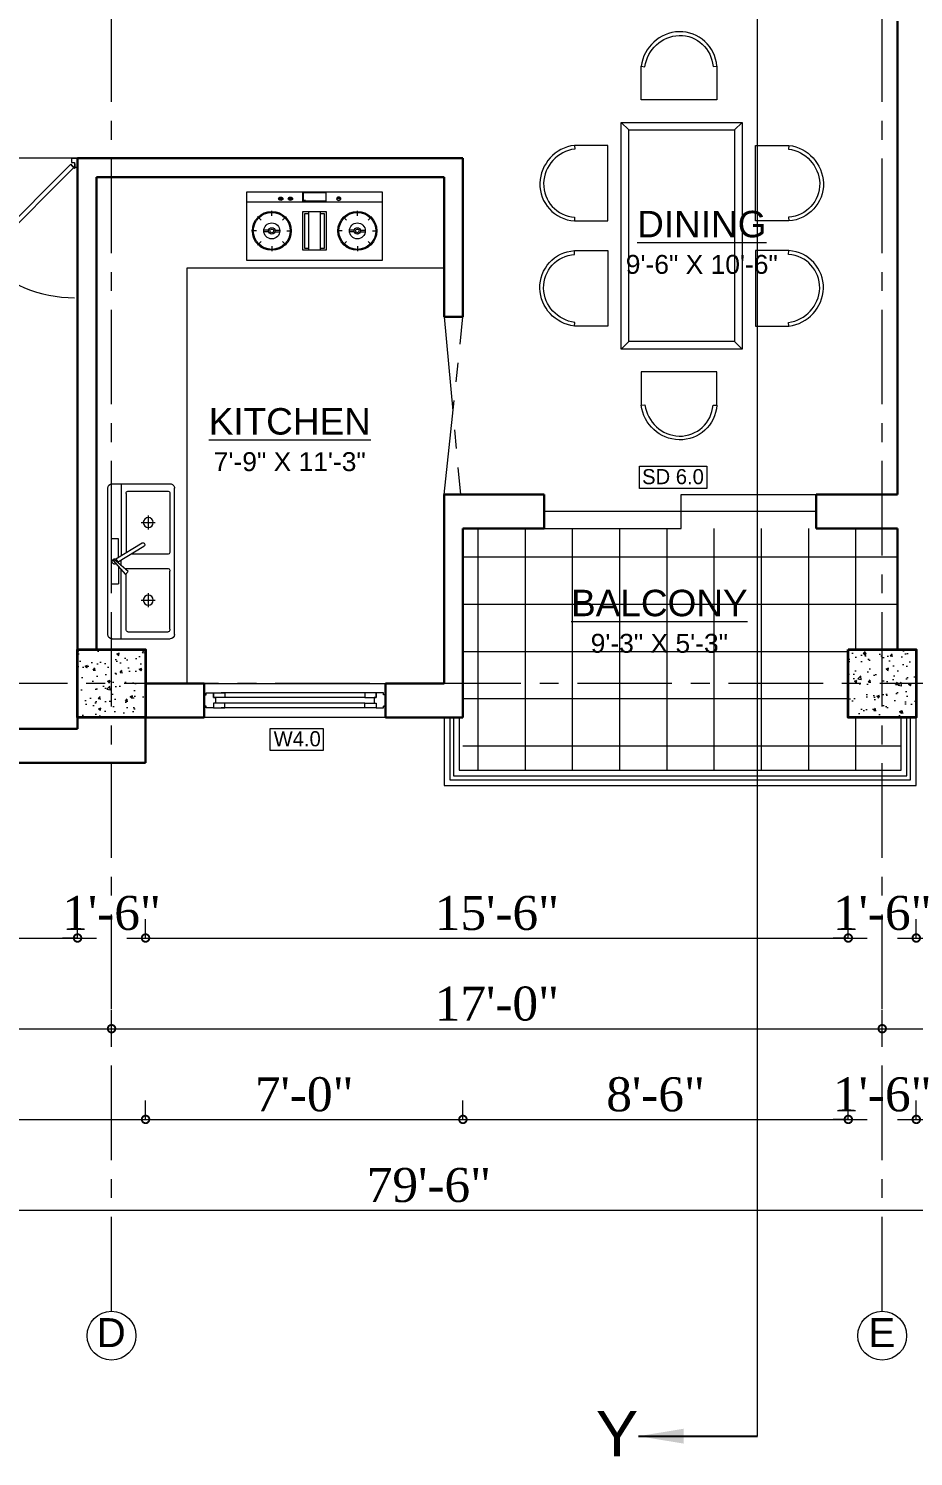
# Model space of a CAD drawing. Header units: inches. Extents: x 5223 to 201172, y -52570 to -12314.
# Drawn here: x 199983.3 to 200217.6, y -52325.5 to -51947.7 of the extents above; entities that cross this region are included whole.
import ezdxf

# ---------------------------------------------------------------- set-up
doc = ezdxf.new("R2010")
doc.units = ezdxf.units.IN
doc.header["$LTSCALE"] = 20
doc.header["$MEASUREMENT"] = 0
doc.header["$PDMODE"] = 98
doc.linetypes.add('CENTER', pattern=[2, 1.25, -0.25, 0.25, -0.25])
for name, color, linetype, lineweight in [('A. WINDOW', 140, 'Continuous', 5), ('CL', 252, 'CENTER', 5), ('column', 1, 'Continuous', 35), ('D-DIM', 5, 'Continuous', 13), ('Dim', 7, 'Continuous', 9), ('Dimention', 77, 'Continuous', 9), ('door', 103, 'Continuous', 9), ('ELE 0.9', 252, 'Continuous', 9), ('furniture', 32, 'Continuous', 5), ('hatch tile', 253, 'Continuous', 0), ('leader lines', 191, 'Continuous', 9), ('PUERTAS', 7, 'Continuous', 13), ('railings', 153, 'Continuous', 9), ('T-TEXT', 7, 'Continuous', 13), ('text', 247, 'Continuous', 13), ('Wall', 7, 'Continuous', 30), ('window', 150, 'Continuous', 13)]:
    doc.layers.add(name, color=color, linetype=linetype, lineweight=lineweight)
doc.styles.add('ARIAL', font='romans.shx')
doc.styles.get("Standard").update_dxf_attribs({"font": 'ARIALN.TTF'})
doc.styles.add('Times', font='times.ttf')
doc.dimstyles.new('D100', dxfattribs={"dimtxt": 8, "dimasz": 9, "dimexe": 5, "dimexo": 5, "dimgap": 2, "dimtad": 1, "dimdec": 0, "dimzin": 3, "dimdsep": 46, "dimlunit": 4, "dimtxsty": 'Times', "dimblk": 'DOTSMALL', "dimcen": 0.09, "dimdle": 5, "dimaunit": 1, "dimadec": 3, "dimazin": 0, "dimtfac": 1, "dimtdec": 0, "dimtix": 1, "dimtofl": 0, "dimtmove": 1, "dimatfit": 0, "dimfxl": 1, "dimtolj": 1, "dimtzin": 0, "dimarcsym": 0})
doc.dimstyles.get("Standard").update_dxf_attribs({"dimtxt": 12, "dimasz": 9, "dimexe": 6, "dimexo": 12, "dimgap": 0.09, "dimtad": 0, "dimdec": 0, "dimzin": 0, "dimdsep": 46, "dimlunit": 4, "dimtxsty": 'Standard', "dimcen": 3, "dimadec": 0, "dimazin": 0, "dimtfac": 1, "dimtdec": 0, "dimtofl": 0, "dimtmove": 0, "dimatfit": 3, "dimfxl": 1, "dimtolj": 1, "dimtzin": 0, "dimarcsym": 0})

# ---------------------------------------------------------------- blocks, each defined once
blk = doc.blocks.new('COL')
at = {"layer": 'ELE 0.9'}
h = blk.add_hatch(dxfattribs=at)
h.set_pattern_fill('AR-CONC', color=256, style=0)
h.set_pattern_definition([(50, (0, 0), (7.17260183, -0.62752135), [0.75, -8.25]), (355, (0, 0), (-1.38751334, 7.52192134), [0.6, -6.6]), (100.4514, (0.598, -0.052), (5.78509382, 6.89439542), [0.6374019, -7.01142112]), (46.1842, (0, 2), (10.6724105, -1.65519014), [1.125, -12.375]), (96.6356, (0.889, 1.862), (9.34662706, 9.7411787), [0.9561029, -10.51713]), (351.1842, (0, 2), (9.34661945, 9.741186), [0.9, -9.9]), (21, (1, 1.5), (5.96907052, -4.0261889), [0.75, -8.25]), (326, (1, 1.5), (2.43315332, 7.25150045), [0.6, -6.6]), (71.4514, (1.4974, 1.1645), (8.4022263, 3.22530497), [0.6374019, -7.01142112]), (37.5, (0, 0), (0.121598553, 3.32893854), [0, -6.52, 0, -6.7, 0, -6.625]), (7.5, (0, 0), (2.630695374, 3.94411712), [0, -3.82, 0, -6.37, 0, -2.525]), (327.5, (-2.23, 0), (5.33822436, -0.225548717), [0, -2.5, 0, -7.8, 0, -10.35]), (317.5, (-3.23, 0), (5.8318617, 1.00104982), [0, -3.25, 0, -5.18, 0, -7.35])])
h.paths.add_polyline_path([(151149.68, -27522.26), (151149.68, -27540.26), (151167.68, -27540.26), (151167.68, -27522.26)])
at = {"layer": 'column'}
blk.add_lwpolyline([(151149.68, -27522.26), (151167.68, -27522.26), (151167.68, -27540.26)], dxfattribs=at)
blk.add_lwpolyline([(151149.68, -27522.26), (151167.68, -27522.26), (151167.68, -27540.26), (151149.68, -27540.26)], close=True, dxfattribs=at)
blk = doc.blocks.new('3ft')
at = {"layer": 'PUERTAS', "color": 1}
for p, q in [((22.58, 26.7), (22.14, 26.26)), ((22.67, 26.73), (22.17, 26.23)), ((22.61, 26.67), (22.58, 26.7)), ((23.45, 25.91), (22.79, 26.73)), ((21.67, 25.73), (22.17, 26.23)), ((22.49, 24.95), (21.67, 25.61)), ((21.7, 25.82), (22.14, 26.26)), ((21.73, 25.79), (21.7, 25.82)), ((22.6, 24.96), (23.02, 25.38)), ((22.61, 24.25), (22.92, 24.72)), ((22.62, 24.13), (22.61, 24.14)), ((22.7, 25.07), (22.71, 25.06)), ((22.82, 25.06), (23.08, 25.32)), ((22.94, 24.95), (22.83, 25.07)), ((22.92, 24.72), (22.92, 24.72)), ((22.93, 24.94), (23.19, 25.21)), ((22.93, 24.84), (22.93, 24.83)), ((23.44, 25.81), (23.02, 25.38)), ((23.34, 25.58), (23.08, 25.32)), ((23.46, 25.47), (23.19, 25.21)), ((23.33, 25.7), (23.34, 25.69)), ((23.45, 25.46), (23.33, 25.57)), ((23.44, 23.31), (23.45, 23.3)), ((23.56, 23.3), (24.03, 23.61)), ((23.57, 25.47), (23.57, 25.47)), ((24.15, 25.79), (23.68, 25.48)), ((23.68, 25.48), (23.68, 25.48)), ((24.03, 23.61), (24.03, 23.62)), ((24.14, 23.62), (24.14, 23.62)), ((24.25, 23.62), (24.51, 23.89)), ((24.27, 25.78), (24.26, 25.79)), ((24.26, 23.29), (24.69, 23.71)), ((24.26, 23.63), (24.37, 23.52)), ((24.26, 23.18), (24.92, 22.37)), ((24.37, 23.52), (24.63, 23.77)), ((24.37, 23.4), (24.37, 23.4)), ((24.78, 24.15), (24.51, 23.89)), ((24.89, 24.03), (24.63, 23.77)), ((25.11, 24.14), (24.69, 23.71)), ((24.77, 24.14), (24.88, 24.03)), ((24.79, 24.38), (24.78, 24.37)), ((24.78, 24.26), (24.78, 24.26)), ((25.1, 24.84), (24.79, 24.38)), ((25, 24.03), (25, 24.03)), ((25.04, 22.36), (25.54, 22.86)), ((25.09, 24.96), (25.1, 24.95)), ((25.13, 22.39), (25.57, 22.83)), ((25.22, 24.14), (26.03, 23.48)), ((26.04, 23.37), (25.54, 22.86)), ((26.01, 23.27), (25.57, 22.83)), ((25.98, 23.3), (26.01, 23.27)), ((25.1, 22.42), (25.13, 22.39))]:
    blk.add_line(p, q, dxfattribs=at)
at = {"layer": 'PUERTAS', "color": 8}
for p, q in [((23.3, 25.66), (22.5, 26.56)), ((23.41, 25.77), (22.65, 26.71)), ((23.46, 25.83), (22.72, 26.75)), ((22.57, 24.94), (21.65, 25.68)), ((22.63, 24.99), (21.69, 25.75)), ((22.74, 25.1), (21.84, 25.9)), ((22.13, 26.28), (21.98, 26.13)), ((22.88, 25.24), (22.01, 26.06)), ((22.13, 26.28), (22.27, 26.42)), ((22.29, 26.41), (22.27, 26.42)), ((23.16, 25.52), (22.34, 26.39)), ((22.69, 24.32), (23.02, 24.83)), ((22.95, 24.96), (22.84, 25.07)), ((22.98, 24.99), (22.86, 25.1)), ((23.03, 25.04), (22.91, 25.15)), ((22.91, 24.53), (23.1, 24.91)), ((23.11, 25.12), (22.99, 25.23)), ((23.13, 24.76), (23.18, 24.99)), ((23.28, 25.3), (23.17, 25.41)), ((23.36, 25.37), (23.25, 25.49)), ((23.31, 24.94), (23.28, 25.08)), ((23.41, 25.43), (23.3, 25.54)), ((23.46, 25.09), (23.32, 25.13)), ((23.44, 25.45), (23.33, 25.56)), ((23.64, 25.27), (23.41, 25.22)), ((23.87, 25.49), (23.49, 25.3)), ((24.08, 25.71), (23.57, 25.38)), ((23.63, 23.38), (24.14, 23.72)), ((23.84, 23.6), (24.22, 23.79)), ((24.07, 23.82), (24.3, 23.88)), ((24.25, 24), (24.39, 23.97)), ((24.25, 23.26), (24.99, 22.34)), ((24.27, 23.64), (24.38, 23.53)), ((24.3, 23.67), (24.41, 23.56)), ((24.3, 23.32), (25.06, 22.38)), ((24.35, 23.72), (24.46, 23.61)), ((24.4, 24.15), (24.43, 24.01)), ((24.41, 23.43), (25.2, 22.53)), ((24.43, 23.8), (24.54, 23.69)), ((24.58, 24.33), (24.52, 24.1)), ((24.55, 23.57), (25.37, 22.7)), ((24.6, 23.97), (24.72, 23.86)), ((24.8, 24.56), (24.61, 24.18)), ((25.02, 24.77), (24.68, 24.26)), ((24.68, 24.05), (24.79, 23.94)), ((24.73, 24.1), (24.85, 23.99)), ((24.76, 24.13), (24.87, 24.02)), ((24.83, 23.85), (25.7, 23.03)), ((24.97, 23.99), (25.87, 23.2)), ((25.08, 24.1), (26.02, 23.34)), ((25.14, 24.15), (26.06, 23.41)), ((25.58, 22.82), (25.43, 22.67)), ((25.58, 22.82), (25.73, 22.97)), ((25.72, 22.98), (25.73, 22.97)), ((0, 0), (36, 0))]:
    blk.add_line(p, q, dxfattribs=at)
at = {"layer": 'PUERTAS', "color": 2}
for p, q in [((26.05, 25.92), (25.23, 26.74)), ((21.99, 26.11), (21.98, 26.13)), ((25.42, 22.68), (25.43, 22.67))]:
    blk.add_line(p, q, dxfattribs=at)
at = {"layer": 'PUERTAS', "color": 1}
for centre, start, end in [((22.73, 26.68), 38.9236, 135), ((22.54, 25.01), 231.0764, 315), ((22.67, 24.2), 135, 225), ((22.77, 25.12), 225, 315), ((22.99, 24.89), 135, 219.7428), ((22.87, 24.78), 315, 39.7428), ((23.28, 25.63), 315, 45), ((23.39, 25.86), 315, 38.9236), ((23.51, 23.36), 225, 315), ((23.51, 25.41), 50.2572, 135), ((23.62, 25.53), 230.2572, 315), ((24.09, 23.56), 50.2572, 135), ((24.2, 23.68), 230.2572, 315), ((24.2, 25.73), 45, 135), ((24.32, 23.23), 135, 218.9236), ((24.42, 23.46), 135, 225), ((24.84, 24.31), 135, 219.7428), ((24.72, 24.21), 315, 39.7428), ((24.94, 23.98), 45, 135), ((25.04, 24.89), 315, 45), ((25.17, 24.08), 51.0764, 135), ((25.98, 23.42), 315, 51.0764), ((24.98, 22.42), 218.9236, 315)]:
    blk.add_arc(centre, 0.08, start, end, dxfattribs=at)
at = {"layer": 'window'}
for p, q in [((1.01, 2.52), (25.23, 26.74)), ((26.05, 25.92), (1.77, 1.64)), ((0, 2.4), (0, 0)), ((0.72, 2.4), (0, 2.4)), ((1.6, 0), (0, 0)), ((0.72, 1.52), (0.72, 2.44)), ((0.8, 1.52), (0.72, 1.52)), ((0.8, 1.52), (0.8, 2.41)), ((0.8, 1.2), (0.8, 1.52)), ((1.6, 1.2), (0.8, 1.2)), ((1.57, 1.84), (0.94, 2.47)), ((1.63, 1.89), (0.97, 2.55)), ((1.63, 1.89), (1.57, 1.84)), ((1.77, 1.64), (1.57, 1.84)), ((1.6, 0), (1.6, 1.2)), ((34.4, 0), (34.4, 1.2)), ((34.4, 1.2), (35.2, 1.2)), ((34.4, 0), (36, 0)), ((35.2, 1.2), (35.2, 2.4)), ((35.2, 2.4), (36, 2.4)), ((36, 0), (36, 2.4))]:
    blk.add_line(p, q, dxfattribs=at)
for radius in [0.155, 0.0752]:
    blk.add_circle((0.82, 2.56), radius, dxfattribs=at)
blk.add_arc((0.82, 2.56), 34.38, 359.7285, 90.0333, dxfattribs=at)
blk = doc.blocks.new('*U20')
at = {"color": 3, "xscale": -1}
blk.add_blockref('3ft', (42, 0), dxfattribs=at)
blk = doc.blocks.new('mb-chaurua440x1020')
for p, q in [((483.3, 0), (-483.3, 0)), ((-513.3, -30), (-513.3, -413.2)), ((-513.3, -90.1), (-38.6, -90.1)), ((-148, -23.5), (148.5, -23.5)), ((-148, -71.1), (-148, -23.5)), ((-27.2, -71.1), (-148, -71.1)), ((-16.9, -54), (-121.7, -228.3)), ((5.3, -64.5), (-100.3, -240.1)), ((-16.8, -53.8), (-16.9, -54)), ((68.2, -136.5), (-11.2, -42.4)), ((29, -90.1), (-10.1, -90.1)), ((-4.7, -36.5), (86.7, -118.6)), ((13, -71.1), (1.3, -71.1)), ((5.4, -64.4), (5.3, -64.5)), ((33.8, -71.1), (148.5, -71.1)), ((513.8, -90.1), (54.9, -90.1)), ((148.5, -23.5), (148.5, -71.1)), ((513.3, -30), (513.3, -413.2)), ((-465.1, -134.3), (-465.1, -401.2)), ((-449.1, -123.3), (-58.6, -123.3)), ((-47.9, -401.2), (-47.9, -153)), ((48.4, -401.2), (48.4, -113)), ((86.7, -118.6), (68.2, -136.5)), ((449.6, -123.3), (81.9, -123.3)), ((465.6, -134.3), (465.6, -401.2)), ((-303, -268.8), (-210, -268.8)), ((-256.5, -222.3), (-256.5, -315.3)), ((210.5, -268.8), (303.5, -268.8)), ((257, -222.3), (257, -315.3)), ((483.3, -443.2), (-483.3, -443.2)), ((-449.1, -412.3), (-64, -412.3)), ((449.6, -412.3), (64.4, -412.3))]:
    blk.add_line(p, q)
for centre in [(-256.5, -268.8), (257, -268.8)]:
    blk.add_circle(centre, 33.2)
for centre, radius, start, end in [((-483.3, -30), 30, 90, 180), ((0.9, -46.8), 18.1, 331.18855, 289.50102), ((-4.2, -43.6), 7.15, 94.39742, 170.14393), ((483.3, -30), 30, 0, 90), ((-451.2, -137.4), 14.3, 81.52943, 167.68391), ((451.7, -137.4), 14.3, 12.32633, 98.46032), ((-110.8, -234), 12.2, 152.04416, 329.8501), ((-483.3, -413.2), 30, 180, 270), ((-451.2, -398.2), 14.3, 192.31437, 278.47597), ((-61.9, -398.2), 14.3, 261.53427, 347.67538), ((62.3, -398.2), 14.3, 192.32462, 278.46573), ((451.7, -398.2), 14.3, 261.5403, 347.66936), ((483.3, -413.2), 30, 270, 0)]:
    blk.add_arc(centre, radius, start, end)
blk = doc.blocks.new('mb-bep700x350')
for p, q in [((-350, 0), (-350, -350)), ((350, 0), (-350, 0)), ((350, -350), (350, 0)), ((-350, -50), (350, -50)), ((-185, -33.2), (-163.1, -33.2)), ((-185, -35.1), (-163, -35.1)), ((-134.9, -33.2), (-113, -33.2)), ((-134.9, -35.1), (-112.9, -35.1)), ((-60, -50), (-60, 0)), ((-57.5, -3.3), (57.8, -3.3)), ((-57.5, -46.5), (-57.5, -3.3)), ((57.8, -46.5), (-57.5, -46.5)), ((-54.5, -42.4), (-46, -42.4)), ((57.8, -3.3), (57.8, -46.5)), ((60, -50), (60, 0)), ((135.2, -35.1), (113.2, -35.1)), ((135.2, -33.2), (113.3, -33.2)), ((-275.4, -144.9), (-293.8, -126.5)), ((-220.2, -122), (-220.2, -96)), ((-165.1, -144.9), (-146.7, -126.5)), ((-60, -300), (-60, -100)), ((-60, -100), (60, -100)), ((-50, -290), (-50, -110)), ((-50, -110), (-30, -110)), ((-30, -300), (-30, -100)), ((30, -300), (30, -100)), ((30, -110), (50, -110)), ((50, -110), (50, -290)), ((60, -100), (60, -300)), ((165.1, -144.9), (146.7, -126.5)), ((220.2, -122), (220.2, -96)), ((275.4, -144.9), (293.8, -126.5)), ((-298.2, -200), (-324.2, -200)), ((-235.9, -195.5), (-261, -195.5)), ((-235.9, -204.5), (-261, -204.5)), ((-204.5, -195.5), (-179.5, -195.5)), ((-204.5, -204.5), (-179.5, -204.5)), ((-142.2, -200), (-116.2, -200)), ((142.2, -200), (116.2, -200)), ((204.5, -195.5), (179.5, -195.5)), ((204.5, -204.5), (179.5, -204.5)), ((235.9, -195.5), (261, -195.5)), ((235.9, -204.5), (261, -204.5)), ((298.2, -200), (324.2, -200)), ((-275.4, -255.1), (-293.8, -273.5)), ((-220.2, -278), (-220.2, -304)), ((-165.1, -255.1), (-146.7, -273.5)), ((-30, -290), (-50, -290)), ((50, -290), (30, -290)), ((165.1, -255.1), (146.7, -273.5)), ((220.2, -278), (220.2, -304)), ((275.4, -255.1), (293.8, -273.5)), ((-350, -350), (350, -350)), ((60, -300), (-60, -300))]:
    blk.add_line(p, q)
for centre, radius in [((-220.2, -200), 100), ((-220.2, -200), 95), ((220.2, -200), 100), ((220.2, -200), 95), ((-220.2, -200), 41), ((-220.2, -200), 16.3), ((-220.2, -200), 9.16), ((220.2, -200), 41), ((220.2, -200), 16.3), ((220.2, -200), 9.16)]:
    blk.add_circle(centre, radius)
for centre in [(-174, -34.4), (-124, -34.4)]:
    blk.add_ellipse(centre, major_axis=(-11.1, 0), ratio=0.777774)
at = {"extrusion": (0, 0, -1)}
blk.add_ellipse((124.3, -34.4), major_axis=(11.1, 0), ratio=0.777774, dxfattribs=at)
blk = doc.blocks.new('Frame_w_casement2_p')
for points in [[(-2.5, 0.75), (-2.5, 2), (-5.5, 2), (-5.5, 0.75)], [(-2.5, -0.75), (-2.5, -2), (-5.5, -2), (-5.5, -0.75)]]:
    blk.add_lwpolyline(points, close=True)
blk.add_lwpolyline([(0, 1.5), (0, -1.5), (-0.5, -1.5), (-0.5, -2), (-2.5, -2), (-2.5, -2), (-2.5, -2), (-2.5, -0.75), (-3, -0.75), (-3, 0.75), (-2.5, 0.75), (-2.5, 2), (-2.5, 2), (-0.5, 2), (-0.5, 1.5), (0, 1.5), (-0.5, 1.5)])
blk = doc.blocks.new('ban6c 800x1500')
for p, q in [((-388, 2100.3), (-338, 2050.3)), ((412, 2100.3), (362, 2050.3)), ((-388, 600.3), (-338, 650.3)), ((412, 600.3), (362, 650.3))]:
    blk.add_line(p, q)
for points in [[(244.7, 2471.9, 0.400825), (-5.3, 2700.5, 0.365678), (-255.3, 2471.9)], [(-697.8, 1948.5), (-694.6, 1923.7, 0.365407), (-901.5, 1697.7, 0.400527), (-696.1, 1473.4), (-697.8, 1448.5)], [(721.7, 1948.5), (718.5, 1923.7, -0.365407), (925.4, 1697.7, -0.400527), (720, 1473.4), (721.7, 1448.5)], [(-697.8, 752.1), (-694.6, 776.9, -0.365407), (-901.5, 1002.9, -0.400527), (-696.1, 1227.2), (-697.8, 1252.1)], [(721.7, 752.1), (718.5, 776.9, 0.365407), (925.4, 1002.9, 0.400527), (720, 1227.2), (721.7, 1252.1)], [(244.7, 228.7, -0.400825), (-5.3, 0.1, -0.365678), (-255.3, 228.7)]]:
    blk.add_lwpolyline(points, format="xyb")
for points in [[(-4.5, 2675.5, -0.400527), (219.8, 2470.2), (244.7, 2471.9), (244.7, 2250.3), (-255.3, 2250.3), (-255.3, 2471.9), (-230.5, 2468.6, -0.365407)], [(-926.4, 1698.5, 0.400825), (-697.8, 1448.5), (-476.2, 1448.5), (-476.2, 1948.5), (-697.8, 1948.5, 0.365678)], [(950.4, 1698.5, -0.400825), (721.7, 1448.5), (500.2, 1448.5), (500.2, 1948.5), (721.7, 1948.5, -0.365678)], [(-926.4, 1002.1, -0.400825), (-697.8, 1252.1), (-476.2, 1252.1), (-476.2, 752.1), (-697.8, 752.1, -0.365678)], [(950.4, 1002.1, 0.400825), (721.7, 1252.1), (500.2, 1252.1), (500.2, 752.1), (721.7, 752.1, 0.365678)], [(-4.5, 25, 0.400527), (219.8, 230.4), (244.7, 228.7), (244.7, 450.3), (-255.3, 450.3), (-255.3, 228.7), (-230.5, 231.9, 0.365407)]]:
    blk.add_lwpolyline(points, format="xyb", close=True)
for points in [[(-388, 600.3), (-388, 2100.3), (412, 2100.3), (412, 600.3)], [(-338, 650.3), (-338, 2050.3), (362, 2050.3), (362, 650.3)]]:
    blk.add_lwpolyline(points, close=True)
blk = doc.blocks.new('_DotSmall')
at = {"layer": 'Dimention', "color": 0, "const_width": 0.5}
blk.add_lwpolyline([(-0.0625, 0, 1), (0.0625, 0, 1)], format="xyb", close=True, dxfattribs=at)
blk = doc.blocks.new('*D234')
at = {"layer": 'Defpoints', "color": 0, "transparency": 16777216}
for p in [(199810.31, -52188.33), (199996.31, -52188.33), (199996.31, -52188.33)]:
    blk.add_point(p, dxfattribs=at)
at = {"layer": 'Dim', "color": 0, "lineweight": 5, "transparency": 16777216}
for p, q in [((199810.31, -52188.33), (199810.31, -52183.33)), ((199996.31, -52188.33), (199996.31, -52183.33)), ((199805.31, -52188.33), (200001.31, -52188.33))]:
    blk.add_line(p, q, dxfattribs=at)
at = {"layer": 'Dim', "color": 0, "lineweight": 5, "transparency": 16777216, "xscale": 4, "yscale": 4, "zscale": 4, "rotation": 180}
blk.add_blockref('_DotSmall', (199810.31, -52188.33), dxfattribs=at)
at = {"layer": 'Dim', "color": 0, "lineweight": 5, "transparency": 16777216, "xscale": 4, "yscale": 4, "zscale": 4}
blk.add_blockref('_DotSmall', (199996.31, -52188.33), dxfattribs=at)
at = {"layer": 'Dim', "color": 0, "transparency": 16777216, "insert": (199903.31, -52181.75), "char_height": 9, "attachment_point": 5, "style": 'Times'}
blk.add_mtext('\\A1;15\'-6"', dxfattribs=at)
blk = doc.blocks.new('*D235')
at = {"layer": 'Defpoints', "color": 0, "transparency": 16777216}
for p in [(199996.31, -52188.33), (200014.31, -52188.33), (200014.31, -52188.33)]:
    blk.add_point(p, dxfattribs=at)
at = {"layer": 'Dim', "color": 0, "lineweight": 5, "transparency": 16777216}
for p, q in [((199996.31, -52188.33), (199996.31, -52183.33)), ((200014.31, -52188.33), (200014.31, -52183.33)), ((199996.31, -52188.33), (199992.31, -52188.33)), ((200014.31, -52188.33), (200018.31, -52188.33))]:
    blk.add_line(p, q, dxfattribs=at)
at = {"layer": 'Dim', "color": 0, "lineweight": 5, "transparency": 16777216, "xscale": 4, "yscale": 4, "zscale": 4}
blk.add_blockref('_DotSmall', (199996.31, -52188.33), dxfattribs=at)
at = {"layer": 'Dim', "color": 0, "lineweight": 5, "transparency": 16777216, "xscale": 4, "yscale": 4, "zscale": 4, "rotation": 180}
blk.add_blockref('_DotSmall', (200014.31, -52188.33), dxfattribs=at)
at = {"layer": 'Dim', "color": 0, "transparency": 16777216, "insert": (200005.31, -52181.75), "char_height": 9, "attachment_point": 5, "style": 'Times'}
blk.add_mtext('\\A1;1\'-6"', dxfattribs=at)
blk = doc.blocks.new('*D236')
at = {"layer": 'Defpoints', "color": 0, "transparency": 16777216}
for p in [(200014.31, -52188.33), (200200.31, -52188.33), (200200.31, -52188.33)]:
    blk.add_point(p, dxfattribs=at)
at = {"layer": 'Dim', "color": 0, "lineweight": 5, "transparency": 16777216}
for p, q in [((200014.31, -52188.33), (200014.31, -52183.33)), ((200200.31, -52188.33), (200200.31, -52183.33)), ((200009.31, -52188.33), (200205.31, -52188.33))]:
    blk.add_line(p, q, dxfattribs=at)
at = {"layer": 'Dim', "color": 0, "lineweight": 5, "transparency": 16777216, "xscale": 4, "yscale": 4, "zscale": 4, "rotation": 180}
blk.add_blockref('_DotSmall', (200014.31, -52188.33), dxfattribs=at)
at = {"layer": 'Dim', "color": 0, "lineweight": 5, "transparency": 16777216, "xscale": 4, "yscale": 4, "zscale": 4}
blk.add_blockref('_DotSmall', (200200.31, -52188.33), dxfattribs=at)
at = {"layer": 'Dim', "color": 0, "transparency": 16777216, "insert": (200107.31, -52181.75), "char_height": 9, "attachment_point": 5, "style": 'Times'}
blk.add_mtext('\\A1;15\'-6"', dxfattribs=at)
blk = doc.blocks.new('*D237')
at = {"layer": 'Defpoints', "color": 0, "transparency": 16777216}
for p in [(200200.31, -52188.33), (200218.31, -52188.33), (200218.31, -52188.33)]:
    blk.add_point(p, dxfattribs=at)
at = {"layer": 'Dim', "color": 0, "lineweight": 5, "transparency": 16777216}
for p, q in [((200200.31, -52188.33), (200200.31, -52183.33)), ((200218.31, -52188.33), (200218.31, -52183.33)), ((200200.31, -52188.33), (200196.31, -52188.33)), ((200218.31, -52188.33), (200222.31, -52188.33))]:
    blk.add_line(p, q, dxfattribs=at)
at = {"layer": 'Dim', "color": 0, "lineweight": 5, "transparency": 16777216, "xscale": 4, "yscale": 4, "zscale": 4}
blk.add_blockref('_DotSmall', (200200.31, -52188.33), dxfattribs=at)
at = {"layer": 'Dim', "color": 0, "lineweight": 5, "transparency": 16777216, "xscale": 4, "yscale": 4, "zscale": 4, "rotation": 180}
blk.add_blockref('_DotSmall', (200218.31, -52188.33), dxfattribs=at)
at = {"layer": 'Dim', "color": 0, "transparency": 16777216, "insert": (200209.31, -52181.75), "char_height": 9, "attachment_point": 5, "style": 'Times'}
blk.add_mtext('\\A1;1\'-6"', dxfattribs=at)
blk = doc.blocks.new('*D238')
at = {"layer": 'Defpoints', "color": 0, "transparency": 16777216}
for p in [(200218.31, -52188.33), (200476.31, -52188.33), (200476.31, -52188.33)]:
    blk.add_point(p, dxfattribs=at)
at = {"layer": 'Dim', "color": 0, "lineweight": 5, "transparency": 16777216}
for p, q in [((200218.31, -52188.33), (200218.31, -52183.33)), ((200476.31, -52188.33), (200476.31, -52183.33)), ((200213.31, -52188.33), (200481.31, -52188.33))]:
    blk.add_line(p, q, dxfattribs=at)
at = {"layer": 'Dim', "color": 0, "lineweight": 5, "transparency": 16777216, "xscale": 4, "yscale": 4, "zscale": 4, "rotation": 180}
blk.add_blockref('_DotSmall', (200218.31, -52188.33), dxfattribs=at)
at = {"layer": 'Dim', "color": 0, "lineweight": 5, "transparency": 16777216, "xscale": 4, "yscale": 4, "zscale": 4}
blk.add_blockref('_DotSmall', (200476.31, -52188.33), dxfattribs=at)
at = {"layer": 'Dim', "color": 0, "transparency": 16777216, "insert": (200347.31, -52181.75), "char_height": 9, "attachment_point": 5, "style": 'Times'}
blk.add_mtext('\\A1;21\'-6"', dxfattribs=at)
blk = doc.blocks.new('*D151')
at = {"layer": 'Defpoints', "color": 0, "transparency": 16777216}
for p in [(199801.27, -52212.33), (200005.31, -52212.33), (200005.31, -52212.33)]:
    blk.add_point(p, dxfattribs=at)
at = {"layer": 'Dim', "color": 0, "lineweight": 5, "transparency": 16777216}
for p, q in [((199801.27, -52212.33), (199801.27, -52207.33)), ((200005.31, -52212.33), (200005.31, -52207.33)), ((199796.27, -52212.33), (200010.31, -52212.33))]:
    blk.add_line(p, q, dxfattribs=at)
at = {"layer": 'Dim', "color": 0, "lineweight": 5, "transparency": 16777216, "xscale": 4, "yscale": 4, "zscale": 4, "rotation": 180}
blk.add_blockref('_DotSmall', (199801.27, -52212.33), dxfattribs=at)
at = {"layer": 'Dim', "color": 0, "lineweight": 5, "transparency": 16777216, "xscale": 4, "yscale": 4, "zscale": 4}
blk.add_blockref('_DotSmall', (200005.31, -52212.33), dxfattribs=at)
at = {"layer": 'Dim', "color": 0, "transparency": 16777216, "insert": (199903.29, -52205.74), "char_height": 9, "attachment_point": 5, "style": 'Times'}
blk.add_mtext('\\A1;17\'-0"', dxfattribs=at)
blk = doc.blocks.new('*D152')
at = {"layer": 'Defpoints', "color": 0, "transparency": 16777216}
for p in [(200005.31, -52212.33), (200209.29, -52212.33), (200209.29, -52212.33)]:
    blk.add_point(p, dxfattribs=at)
at = {"layer": 'Dim', "color": 0, "lineweight": 5, "transparency": 16777216}
for p, q in [((200005.31, -52212.33), (200005.31, -52207.33)), ((200209.29, -52212.33), (200209.29, -52207.33)), ((200000.31, -52212.33), (200214.29, -52212.33))]:
    blk.add_line(p, q, dxfattribs=at)
at = {"layer": 'Dim', "color": 0, "lineweight": 5, "transparency": 16777216, "xscale": 4, "yscale": 4, "zscale": 4, "rotation": 180}
blk.add_blockref('_DotSmall', (200005.31, -52212.33), dxfattribs=at)
at = {"layer": 'Dim', "color": 0, "lineweight": 5, "transparency": 16777216, "xscale": 4, "yscale": 4, "zscale": 4}
blk.add_blockref('_DotSmall', (200209.29, -52212.33), dxfattribs=at)
at = {"layer": 'Dim', "color": 0, "transparency": 16777216, "insert": (200107.3, -52205.74), "char_height": 9, "attachment_point": 5, "style": 'Times'}
blk.add_mtext('\\A1;17\'-0"', dxfattribs=at)
blk = doc.blocks.new('*D153')
at = {"layer": 'Defpoints', "color": 0, "transparency": 16777216}
for p in [(200209.29, -52212.33), (200485.31, -52212.33), (200485.31, -52212.33)]:
    blk.add_point(p, dxfattribs=at)
at = {"layer": 'Dim', "color": 0, "lineweight": 5, "transparency": 16777216}
for p, q in [((200209.29, -52212.33), (200209.29, -52207.33)), ((200485.31, -52212.33), (200485.31, -52207.33)), ((200204.29, -52212.33), (200490.31, -52212.33))]:
    blk.add_line(p, q, dxfattribs=at)
at = {"layer": 'Dim', "color": 0, "lineweight": 5, "transparency": 16777216, "xscale": 4, "yscale": 4, "zscale": 4, "rotation": 180}
blk.add_blockref('_DotSmall', (200209.29, -52212.33), dxfattribs=at)
at = {"layer": 'Dim', "color": 0, "lineweight": 5, "transparency": 16777216, "xscale": 4, "yscale": 4, "zscale": 4}
blk.add_blockref('_DotSmall', (200485.31, -52212.33), dxfattribs=at)
at = {"layer": 'Dim', "color": 0, "transparency": 16777216, "insert": (200347.3, -52205.75), "char_height": 9, "attachment_point": 5, "style": 'Times'}
blk.add_mtext('\\A1;23\'-0"', dxfattribs=at)
blk = doc.blocks.new('*D157')
at = {"layer": 'Defpoints', "color": 0, "transparency": 16777216}
for p in [(199810.31, -52236.33), (200014.31, -52236.33), (200014.31, -52236.33)]:
    blk.add_point(p, dxfattribs=at)
at = {"layer": 'Dim', "color": 0, "lineweight": 5, "transparency": 16777216}
for p, q in [((199810.31, -52236.33), (199810.31, -52231.33)), ((200014.31, -52236.33), (200014.31, -52231.33)), ((199805.31, -52236.33), (200019.31, -52236.33))]:
    blk.add_line(p, q, dxfattribs=at)
at = {"layer": 'Dim', "color": 0, "lineweight": 5, "transparency": 16777216, "xscale": 4, "yscale": 4, "zscale": 4, "rotation": 180}
blk.add_blockref('_DotSmall', (199810.31, -52236.33), dxfattribs=at)
at = {"layer": 'Dim', "color": 0, "lineweight": 5, "transparency": 16777216, "xscale": 4, "yscale": 4, "zscale": 4}
blk.add_blockref('_DotSmall', (200014.31, -52236.33), dxfattribs=at)
at = {"layer": 'Dim', "color": 0, "transparency": 16777216, "insert": (199912.31, -52229.74), "char_height": 9, "attachment_point": 5, "style": 'Times'}
blk.add_mtext('\\A1;17\'-0"', dxfattribs=at)
blk = doc.blocks.new('*D158')
at = {"layer": 'Defpoints', "color": 0, "transparency": 16777216}
for p in [(200014.31, -52236.33), (200098.31, -52236.33), (200098.31, -52236.33)]:
    blk.add_point(p, dxfattribs=at)
at = {"layer": 'Dim', "color": 0, "lineweight": 5, "transparency": 16777216}
for p, q in [((200014.31, -52236.33), (200014.31, -52231.33)), ((200098.31, -52236.33), (200098.31, -52231.33)), ((200009.31, -52236.33), (200103.31, -52236.33))]:
    blk.add_line(p, q, dxfattribs=at)
at = {"layer": 'Dim', "color": 0, "lineweight": 5, "transparency": 16777216, "xscale": 4, "yscale": 4, "zscale": 4, "rotation": 180}
blk.add_blockref('_DotSmall', (200014.31, -52236.33), dxfattribs=at)
at = {"layer": 'Dim', "color": 0, "lineweight": 5, "transparency": 16777216, "xscale": 4, "yscale": 4, "zscale": 4}
blk.add_blockref('_DotSmall', (200098.31, -52236.33), dxfattribs=at)
at = {"layer": 'Dim', "color": 0, "transparency": 16777216, "insert": (200056.31, -52229.74), "char_height": 9, "attachment_point": 5, "style": 'Times'}
blk.add_mtext('\\A1;7\'-0"', dxfattribs=at)
blk = doc.blocks.new('*D159')
at = {"layer": 'Defpoints', "color": 0, "transparency": 16777216}
for p in [(200098.31, -52236.33), (200200.31, -52236.33), (200200.31, -52236.33)]:
    blk.add_point(p, dxfattribs=at)
at = {"layer": 'Dim', "color": 0, "lineweight": 5, "transparency": 16777216}
for p, q in [((200098.31, -52236.33), (200098.31, -52231.33)), ((200200.31, -52236.33), (200200.31, -52231.33)), ((200093.31, -52236.33), (200205.31, -52236.33))]:
    blk.add_line(p, q, dxfattribs=at)
at = {"layer": 'Dim', "color": 0, "lineweight": 5, "transparency": 16777216, "xscale": 4, "yscale": 4, "zscale": 4, "rotation": 180}
blk.add_blockref('_DotSmall', (200098.31, -52236.33), dxfattribs=at)
at = {"layer": 'Dim', "color": 0, "lineweight": 5, "transparency": 16777216, "xscale": 4, "yscale": 4, "zscale": 4}
blk.add_blockref('_DotSmall', (200200.31, -52236.33), dxfattribs=at)
at = {"layer": 'Dim', "color": 0, "transparency": 16777216, "insert": (200149.31, -52229.75), "char_height": 9, "attachment_point": 5, "style": 'Times'}
blk.add_mtext('\\A1;8\'-6"', dxfattribs=at)
blk = doc.blocks.new('*D160')
at = {"layer": 'Defpoints', "color": 0, "transparency": 16777216}
for p in [(200200.31, -52236.33), (200218.31, -52236.33), (200218.31, -52236.33)]:
    blk.add_point(p, dxfattribs=at)
at = {"layer": 'Dim', "color": 0, "lineweight": 5, "transparency": 16777216}
for p, q in [((200200.31, -52236.33), (200200.31, -52231.33)), ((200218.31, -52236.33), (200218.31, -52231.33)), ((200200.31, -52236.33), (200196.31, -52236.33)), ((200218.31, -52236.33), (200222.31, -52236.33))]:
    blk.add_line(p, q, dxfattribs=at)
at = {"layer": 'Dim', "color": 0, "lineweight": 5, "transparency": 16777216, "xscale": 4, "yscale": 4, "zscale": 4}
blk.add_blockref('_DotSmall', (200200.31, -52236.33), dxfattribs=at)
at = {"layer": 'Dim', "color": 0, "lineweight": 5, "transparency": 16777216, "xscale": 4, "yscale": 4, "zscale": 4, "rotation": 180}
blk.add_blockref('_DotSmall', (200218.31, -52236.33), dxfattribs=at)
at = {"layer": 'Dim', "color": 0, "transparency": 16777216, "insert": (200209.31, -52229.75), "char_height": 9, "attachment_point": 5, "style": 'Times'}
blk.add_mtext('\\A1;1\'-6"', dxfattribs=at)
blk = doc.blocks.new('*D161')
at = {"layer": 'Defpoints', "color": 0, "transparency": 16777216}
for p in [(200218.31, -52236.33), (200364.31, -52236.33), (200364.31, -52236.33)]:
    blk.add_point(p, dxfattribs=at)
at = {"layer": 'Dim', "color": 0, "lineweight": 5, "transparency": 16777216}
for p, q in [((200218.31, -52236.33), (200218.31, -52231.33)), ((200364.31, -52236.33), (200364.31, -52231.33)), ((200213.31, -52236.33), (200369.31, -52236.33))]:
    blk.add_line(p, q, dxfattribs=at)
at = {"layer": 'Dim', "color": 0, "lineweight": 5, "transparency": 16777216, "xscale": 4, "yscale": 4, "zscale": 4, "rotation": 180}
blk.add_blockref('_DotSmall', (200218.31, -52236.33), dxfattribs=at)
at = {"layer": 'Dim', "color": 0, "lineweight": 5, "transparency": 16777216, "xscale": 4, "yscale": 4, "zscale": 4}
blk.add_blockref('_DotSmall', (200364.31, -52236.33), dxfattribs=at)
at = {"layer": 'Dim', "color": 0, "transparency": 16777216, "insert": (200291.31, -52229.83), "char_height": 9, "attachment_point": 5, "style": 'Times'}
blk.add_mtext('\\A1;12\'-2"', dxfattribs=at)
blk = doc.blocks.new('*D165')
at = {"layer": 'Defpoints', "color": 0, "transparency": 16777216}
for p in [(199612.31, -52260.33), (200566.31, -52260.33), (200566.31, -52260.33)]:
    blk.add_point(p, dxfattribs=at)
at = {"layer": 'Dim', "color": 0, "lineweight": 5, "transparency": 16777216}
for p, q in [((199612.31, -52260.33), (199612.31, -52255.33)), ((200566.31, -52260.33), (200566.31, -52255.33)), ((199607.31, -52260.33), (200571.31, -52260.33))]:
    blk.add_line(p, q, dxfattribs=at)
at = {"layer": 'Dim', "color": 0, "lineweight": 5, "transparency": 16777216, "xscale": 4, "yscale": 4, "zscale": 4, "rotation": 180}
blk.add_blockref('_DotSmall', (199612.31, -52260.33), dxfattribs=at)
at = {"layer": 'Dim', "color": 0, "lineweight": 5, "transparency": 16777216, "xscale": 4, "yscale": 4, "zscale": 4}
blk.add_blockref('_DotSmall', (200566.31, -52260.33), dxfattribs=at)
at = {"layer": 'Dim', "color": 0, "transparency": 16777216, "insert": (200089.31, -52253.74), "char_height": 9, "attachment_point": 5, "style": 'Times'}
blk.add_mtext('\\A1;79\'-6"', dxfattribs=at)

msp = doc.modelspace()

# ---------------------------------------------------------------- hatches: boundary and pattern name
at = {"layer": 'hatch tile'}
h = msp.add_hatch(dxfattribs=at)
h.set_pattern_fill('NET', color=256, scale=100, style=0)
h.set_pattern_definition([(7e-07, (3164.823, 9e-06), (-1.5e-07, 12.5), []), (90.000001, (3164.823, 9e-06), (-12.5, -1.5e-07), [])])
h.paths.add_polyline_path([(200176.31, -52079.96), (200098.31, -52079.96), (200098.31, -52143.94), (200176.31, -52143.94)])
h.paths.add_polyline_path([(200200.31, -52111.96), (200213.31, -52111.96), (200213.31, -52079.96), (200176.31, -52079.96), (200176.31, -52143.94), (200214.31, -52143.94), (200214.31, -52129.96), (200200.31, -52129.96)])

# ---------------------------------------------------------------- linework, layer by layer
at = {"layer": 'A. WINDOW'}
for p, q in [((200072.31, -52123.46), (200034.29, -52123.46)), ((200072.31, -52124.71), (200034.29, -52124.71)), ((200072.31, -52126.21), (200034.29, -52126.21)), ((200072.31, -52127.46), (200034.29, -52127.46))]:
    msp.add_line(p, q, dxfattribs=at)
msp.add_lwpolyline([(200029.81, -52120.96), (200077.81, -52120.96), (200077.81, -52129.96), (200029.81, -52129.96)], close=True, dxfattribs=at)
at = {"layer": 'CL'}
for p, q in [((200005.31, -52287.1), (200005.31, -51212.26)), ((200209.29, -52287.1), (200209.29, -51212.26)), ((200093.31, -52023.96), (200097.66, -52070.96)), ((200093.31, -52070.96), (200098.31, -52023.96)), ((200713.63, -52120.96), (199441.36, -52120.96))]:
    msp.add_line(p, q, dxfattribs=at)
at = {"layer": 'D-DIM'}
msp.add_line((200176.31, -52320.15), (200176.31, -51176.7), dxfattribs=at)
at = {"layer": 'door'}
for points in [[(200191.81, -52075.46), (200156.04, -52075.46), (200156.04, -52070.96), (200191.81, -52070.96)], [(200156.04, -52075.46), (200119.81, -52075.46), (200119.81, -52079.96), (200156.04, -52079.96)]]:
    msp.add_lwpolyline(points, close=True, dxfattribs=at)
at = {"layer": 'furniture'}
for p, q in [((200025.31, -52010.96), (200093.31, -52010.96)), ((200025.31, -52120.96), (200025.31, -52010.96))]:
    msp.add_line(p, q, dxfattribs=at)
at = {"layer": 'leader lines'}
for centre in [(200005.31, -52293.57), (200209.29, -52293.57)]:
    msp.add_circle(centre, 6.46, dxfattribs=at)
at = {"layer": 'railings'}
for points in [[(200093.31, -52129.96), (200093.31, -52147.94), (200218.31, -52147.94), (200218.31, -52129.96)], [(200094.81, -52129.96), (200094.81, -52146.44), (200216.81, -52146.44), (200216.81, -52129.96)], [(200095.81, -52129.96), (200095.81, -52145.44), (200215.81, -52145.44), (200215.81, -52129.96)], [(200097.31, -52129.96), (200097.31, -52143.94), (200214.31, -52143.94), (200214.31, -52129.96)]]:
    msp.add_lwpolyline(points, dxfattribs=at)
at = {"layer": 'T-TEXT', "lineweight": 9}
for points in [[(200162.83, -52069.39), (200145.03, -52069.39), (200145.03, -52063.49), (200162.83, -52063.49)], [(200061.31, -52138.75), (200047.25, -52138.75), (200047.25, -52132.85), (200061.31, -52132.85)]]:
    msp.add_lwpolyline(points, close=True, dxfattribs=at)
at = {"layer": 'Wall'}
for p, q in [((200213.31, -51945.76), (200213.31, -52070.96)), ((199996.31, -51981.96), (200098.31, -51981.96)), ((199996.31, -52111.96), (199996.31, -51981.96)), ((200098.31, -52023.96), (200098.31, -51981.96)), ((200001.31, -51986.96), (200093.31, -51986.96)), ((200001.31, -52111.96), (200001.31, -51986.96)), ((200093.31, -52023.96), (200093.31, -51986.96)), ((200093.31, -52023.96), (200098.31, -52023.96)), ((200093.31, -52120.96), (200093.31, -52070.96)), ((200093.31, -52070.96), (200098.31, -52070.96)), ((200119.81, -52070.96), (200093.31, -52070.96)), ((200119.81, -52079.96), (200119.81, -52070.96)), ((200213.31, -52070.96), (200191.81, -52070.96)), ((200191.81, -52079.96), (200191.81, -52070.96)), ((200093.31, -52120.96), (200093.31, -52077.96)), ((200098.31, -52129.96), (200098.31, -52079.96)), ((200119.81, -52079.96), (200098.31, -52079.96)), ((200213.31, -52079.96), (200191.81, -52079.96)), ((200213.31, -52079.96), (200213.31, -52111.96)), ((200014.31, -52120.96), (200029.81, -52120.96)), ((200029.81, -52120.96), (200029.81, -52129.96)), ((200077.81, -52120.96), (200093.31, -52120.96)), ((200077.81, -52120.96), (200077.81, -52129.96)), ((199996.31, -52132.96), (199996.31, -52129.96)), ((200005.31, -52129.96), (200005.31, -52129.89)), ((200014.31, -52129.96), (200029.81, -52129.96)), ((200014.31, -52141.96), (200014.31, -52129.96)), ((200077.81, -52129.96), (200098.31, -52129.96)), ((200209.31, -52129.96), (200218.31, -52129.96)), ((199971.56, -52132.96), (199996.31, -52132.96)), ((199971.56, -52141.96), (200014.31, -52141.96))]:
    msp.add_line(p, q, dxfattribs=at)

# ---------------------------------------------------------------- block references
at = {"layer": 'A. WINDOW', "rotation": 179.9999956244101}
msp.add_blockref('Frame_w_casement2_p', (200029.81, -52125.46), dxfattribs=at)
at = {"layer": 'A. WINDOW', "xscale": -1, "rotation": 180.00000437559}
msp.add_blockref('Frame_w_casement2_p', (200077.81, -52125.46), dxfattribs=at)
at = {"layer": 'door', "xscale": -1, "rotation": 180.0000007036963}
msp.add_blockref('*U20', (199954.31, -51981.96), dxfattribs=at)
at = {"layer": 'ELE 0.9', "rotation": 1.659189019570969e-07}
for p in [(48846.63, -24589.7), (49050.63, -24589.7)]:
    msp.add_blockref('COL', p, dxfattribs=at)
at = {"layer": 'furniture'}
for name, p, xscale, yscale, zscale, rotation in [('ban6c 800x1500', (200155.72, -52056.52), 0.04000000000905857, 0.04000000000905857, 0.04000000000905857, 7.086988272944416e-07), ('mb-bep700x350', (200059.04, -51990.93), 0.05142857142709545, 0.05142857142709545, 0.05142857142709545, 1.783327114888766e-07), ('mb-chaurua440x1020', (200004.28, -52088.66), -0.03999999997904525, 0.03999999998359272, 0.04, 90.00000070088231)]:
    msp.add_blockref(name, p, dxfattribs=dict(at, xscale=xscale, yscale=yscale, zscale=zscale, rotation=rotation))

# ---------------------------------------------------------------- texts
at = {"layer": 'T-TEXT', "ltscale": 0.5, "char_height": 7, "attachment_point": 5, "rotation": 0}
for s, insert in [('{\\fArial|b0|i0|c0|p34;\\L\\C7;DINING\\H0.7143x;\\P\\l9\'-6" X 10\'-6"}', (200161.54, -52004.28)), ('{\\fArial|b0|i0|c0|p34;\\L\\C7;KITCHEN\\H0.7143x;\\P\\l7\'-9" X 11\'-3"}', (200052.48, -52056.48)), ('{\\fArial|b0|i0|c0|p34;\\L\\C7;BALCONY\\H0.7143x;\\P\\l9\'-3" X 5\'-3"}', (200150.3, -52104.55))]:
    msp.add_mtext(s, dxfattribs=dict(at, insert=insert))
at = {"layer": 'text', "char_height": 4, "attachment_point": 2, "style": 'ARIAL'}
for s, insert in [('{\\fCentury Gothic|b0|i0|c0|p34;SD 6.0}', (200153.91, -52064.24)), ('{\\fCentury Gothic|b0|i0|c0|p34;W4.0}', (200054.45, -52133.6))]:
    msp.add_mtext(s, dxfattribs=dict(at, insert=insert))
at = {"layer": 'text', "attachment_point": 5, "rotation": 360}
for s, insert, char_height in [('{\\fArial Baltic|b0|i0|c0|p34;D}', (200005.2, -52292.75), 7.68), ('{\\fArial Baltic|b0|i0|c0|p34;E}', (200209.18, -52292.75), 7.68), ('{\\fArial Baltic|b0|i0|c0|p34;Y}', (200139.11, -52319.51), 12)]:
    msp.add_mtext(s, dxfattribs=dict(at, insert=insert, char_height=char_height))

# ---------------------------------------------------------------- dimensions: what is measured, and where the dimension line sits
at = {"layer": 'Dim'}
for base, p1, p2, picture, middle in [((199996.31, -52188.33), (199810.31, -52188.33), (199996.31, -52188.33), '*D234', (199903.31, -52181.75)), ((200014.31, -52188.33), (199996.31, -52188.33), (200014.31, -52188.33), '*D235', (200005.31, -52181.75)), ((200200.31, -52188.33), (200014.31, -52188.33), (200200.31, -52188.33), '*D236', (200107.31, -52181.75)), ((200218.31, -52188.33), (200200.31, -52188.33), (200218.31, -52188.33), '*D237', (200209.31, -52181.75)), ((200476.31, -52188.33), (200218.31, -52188.33), (200476.31, -52188.33), '*D238', (200347.31, -52181.75)), ((200005.31, -52212.33), (199801.27, -52212.33), (200005.31, -52212.33), '*D151', (199903.29, -52205.74)), ((200209.29, -52212.33), (200005.31, -52212.33), (200209.29, -52212.33), '*D152', (200107.3, -52205.74)), ((200485.31, -52212.33), (200209.29, -52212.33), (200485.31, -52212.33), '*D153', (200347.3, -52205.75)), ((200014.31, -52236.33), (199810.31, -52236.33), (200014.31, -52236.33), '*D157', (199912.31, -52229.74)), ((200098.31, -52236.33), (200014.31, -52236.33), (200098.31, -52236.33), '*D158', (200056.31, -52229.74)), ((200200.31, -52236.33), (200098.31, -52236.33), (200200.31, -52236.33), '*D159', (200149.31, -52229.75)), ((200218.31, -52236.33), (200200.31, -52236.33), (200218.31, -52236.33), '*D160', (200209.31, -52229.75)), ((200364.31, -52236.33), (200218.31, -52236.33), (200364.31, -52236.33), '*D161', (200291.31, -52229.83)), ((200566.31, -52260.33), (199612.31, -52260.33), (200566.31, -52260.33), '*D165', (200089.31, -52253.74))]:
    dim = msp.add_linear_dim(base=base, p1=p1, p2=p2, dimstyle='D100', override={"dimtxt": 9, "dimasz": 4, "dimfxl": 3, "dimfxlon": 1, "dimlwd": 5, "dimlwe": 5}, dxfattribs=at)
    dim.commit()
    dim.dimension.update_dxf_attribs({"geometry": picture, "text_midpoint": middle})

# ---------------------------------------------------------------- leaders
at = {"layer": 'D-DIM'}
msp.add_leader([(200144.78, -52320.15), (200176.31, -52320.15)], dimstyle='Standard', override={"dimasz": 12, "dimgap": 0.09, "dimtad": 0, "dimfxl": 4, "dimfxlon": 1}, dxfattribs=at)

doc.saveas('drawing.dxf')
